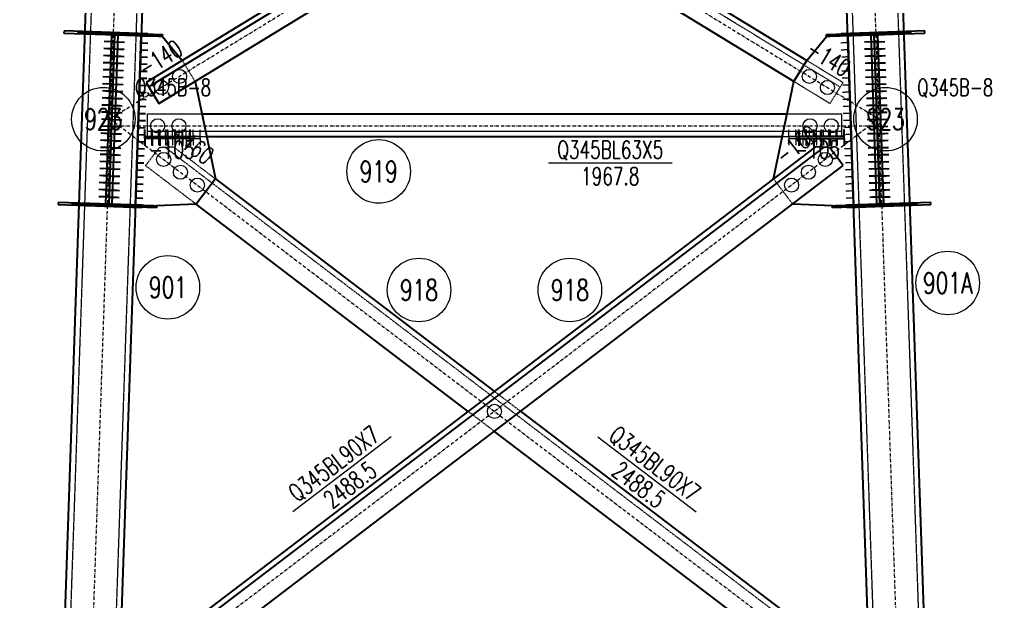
# Model space of a CAD drawing. Extents: x 4047 to 43290, y -150151 to -101862.
# Drawn here: x 39520 to 42273, y -119099 to -117451 of the extents above; entities that cross this region are included whole.
import ezdxf
from ezdxf.enums import TextEntityAlignment as Align

# ---------------------------------------------------------------- set-up
doc = ezdxf.new("R2010")
doc.units = 0
doc.header["$MEASUREMENT"] = 0
doc.linetypes.add('Dash', pattern=[2.75, 2, -0.75])
doc.linetypes.add('DashDot', pattern=[15.6, 9, -3, 0.6, -3])
doc.layers.get('0').update_dxf_attribs({"linetype": 'CONTINUOUS', "lineweight": 25})
doc.styles.get("Standard").update_dxf_attribs({"font": 'simplex.shx', "width": 0.7, "height": 3, "bigfont": 'gbhzfs.shx'})

# ---------------------------------------------------------------- blocks, each defined once
blk = doc.blocks.new('M20X45S')
at = {"color": 3, "linetype": 'Continuous', "lineweight": 13}
blk.add_circle((0, 0), 1, dxfattribs=at)

msp = doc.modelspace()

# ---------------------------------------------------------------- linework, layer by layer
at = {"color": 1, "linetype": 'Dash', "lineweight": 20}
for p, q in [((39777.52612, -115839.78076), (39534.58414, -122923.97116)), ((39906.45034, -115844.20203), (39663.50835, -122928.39243)), ((41824.33842, -115844.20203), (42067.2804, -122928.39243)), ((41953.26263, -115839.78076), (42196.20462, -122923.97116)), ((39947.42611, -116484.88731), (41844.53647, -117642.41725)), ((39864.76665, -117497.35587), (39924.63994, -117499.40914)), ((41806.15485, -117499.40893), (41866.0221, -117497.35587)), ((41866.0221, -117497.35587), (41846.03385, -117498.04134)), ((41866.70688, -117517.32403), (41846.71863, -117518.0095)), ((41867.39166, -117537.29219), (41847.40341, -117537.97765)), ((39980.87687, -117567.10995), (40017.33673, -117626.86511)), ((41749.91189, -117567.10995), (41852.34929, -117629.61257)), ((41868.07644, -117557.26034), (41848.08819, -117557.94581)), ((41868.76122, -117577.2285), (41848.77297, -117577.91397)), ((41869.446, -117597.19666), (41849.45775, -117597.88213)), ((41815.88943, -117689.36773), (41713.45202, -117626.86511)), ((41870.13078, -117617.16482), (41850.14253, -117617.85028)), ((41852.34929, -117629.61257), (41815.88943, -117689.36773)), ((41870.81556, -117637.13297), (41850.82731, -117637.81844)), ((41871.50033, -117657.10113), (41851.51209, -117657.7866)), ((41872.18511, -117677.06929), (41852.19686, -117677.75476)), ((41872.86989, -117697.03745), (41852.88164, -117697.72292)), ((39881.47321, -117719.40987), (39881.47321, -117782.40987)), ((40036.68202, -117719.40987), (39881.47321, -117719.40987)), ((41849.31554, -117719.40987), (41694.10674, -117719.40987)), ((41849.31554, -117782.40987), (41849.31554, -117719.40987)), ((41873.55467, -117717.00561), (41853.56642, -117717.69107)), ((41874.23945, -117736.97376), (41854.2512, -117737.65923)), ((39874.8613, -117782.44418), (39874.8613, -117762.45595)), ((39894.43779, -117782.44418), (39894.43779, -117762.45595)), ((39914.01428, -117782.44418), (39914.01428, -117762.45595)), ((39933.59077, -117782.44418), (39933.59077, -117762.45595)), ((39953.16726, -117782.44418), (39953.16726, -117762.45595)), ((39972.74375, -117782.44418), (39972.74375, -117762.45595)), ((39992.32024, -117782.44418), (39992.32024, -117762.45595)), ((40011.89672, -117782.44418), (40011.89672, -117762.45595)), ((40031.47321, -117782.44418), (40031.47321, -117762.45595)), ((41699.31554, -117782.44418), (41699.31554, -117762.45595)), ((41718.89203, -117782.44418), (41718.89203, -117762.45595)), ((41738.46852, -117782.44418), (41738.46852, -117762.45595)), ((41758.04501, -117782.44418), (41758.04501, -117762.45595)), ((41777.6215, -117782.44418), (41777.6215, -117762.45595)), ((41797.19799, -117782.44418), (41797.19799, -117762.45595)), ((41816.77448, -117782.44418), (41816.77448, -117762.45595)), ((41836.35097, -117782.44418), (41836.35097, -117762.45595)), ((41874.92423, -117756.94192), (41854.93598, -117757.62739)), ((41855.92746, -117782.44418), (41855.92746, -117762.45595)), ((39874.8613, -117782.44418), (39874.8613, -117788.44066)), ((40031.47321, -117782.44418), (39874.8613, -117782.44418)), ((39874.8613, -117788.44066), (39874.8613, -117808.42889)), ((39874.8613, -117788.44066), (40031.47321, -117788.44066)), ((39881.47321, -117767.40987), (41849.31554, -117767.40987)), ((39881.47321, -117782.40987), (40049.85135, -117782.40987)), ((39894.43779, -117788.44066), (39894.43779, -117808.42889)), ((39914.01428, -117788.44066), (39914.01428, -117808.42889)), ((39933.59077, -117788.44066), (39933.59077, -117808.42889)), ((39953.16726, -117788.44066), (39953.16726, -117808.42889)), ((39972.74375, -117788.44066), (39972.74375, -117808.42889)), ((39992.32024, -117788.44066), (39992.32024, -117808.42889)), ((40011.89672, -117788.44066), (40011.89672, -117808.42889)), ((40031.47321, -117788.44066), (40031.47321, -117782.44418)), ((40031.47321, -117788.44066), (40031.47321, -117808.42889)), ((41680.93741, -117782.40987), (41849.31554, -117782.40987)), ((41699.31554, -117782.44418), (41699.31554, -117788.44066)), ((41855.92746, -117782.44418), (41699.31554, -117782.44418)), ((41699.31554, -117788.44066), (41699.31554, -117808.42889)), ((41699.31554, -117788.44066), (41855.92746, -117788.44066)), ((41718.89203, -117788.44066), (41718.89203, -117808.42889)), ((41738.46852, -117788.44066), (41738.46852, -117808.42889)), ((41758.04501, -117788.44066), (41758.04501, -117808.42889)), ((41777.6215, -117788.44066), (41777.6215, -117808.42889)), ((41797.19799, -117788.44066), (41797.19799, -117808.42889)), ((41816.77448, -117788.44066), (41816.77448, -117808.42889)), ((41836.35097, -117788.44066), (41836.35097, -117808.42889)), ((41875.60901, -117776.91008), (41855.62076, -117777.59555)), ((41855.92746, -117788.44066), (41855.92746, -117782.44418)), ((41855.92746, -117788.44066), (41855.92746, -117808.42889)), ((39877.2204, -117865.12285), (39916.5882, -117813.40074)), ((39916.5882, -117813.40074), (39955.6014, -117811.67738)), ((39932.19348, -117812.7114), (41902.81682, -119312.63329)), ((39955.6014, -117811.67738), (40074.9601, -117902.52616)), ((41876.29379, -117796.87824), (41856.30554, -117797.56371)), ((41876.97857, -117816.8464), (41856.99032, -117817.53186)), ((41877.66334, -117836.81455), (41857.67509, -117837.50002)), ((40020.45084, -117974.14138), (39877.2204, -117865.12285)), ((41878.34812, -117856.78271), (41858.35987, -117857.46818)), ((41710.33792, -117974.14138), (41655.82865, -117902.52616)), ((41879.0329, -117876.75087), (41859.04465, -117877.43634)), ((41879.71768, -117896.71903), (41859.72943, -117897.40449)), ((41880.40246, -117916.68718), (41860.41421, -117917.37265)), ((41881.08724, -117936.65534), (41861.09899, -117937.34081)), ((41881.77202, -117956.6235), (41861.78377, -117957.30897)), ((39908.20525, -117978.64493), (39848.33196, -117976.59166)), ((41882.4568, -117976.59166), (41822.58954, -117978.64472)), ((41882.4568, -117976.59166), (41862.46855, -117977.27713)), ((40865.39438, -118504.15797), (40939.69367, -118560.71019)), ((40865.39438, -118617.26242), (40791.09509, -118560.71019))]:
    msp.add_line(p, q, dxfattribs=at)
at = {"color": 2, "linetype": 'DashDot', "lineweight": 15}
for p, q in [((39841.98823, -115841.99139), (39578.13948, -123535.82342)), ((41888.80053, -115841.99139), (42152.64928, -123535.82342)), ((41909.02183, -116431.64477), (39777.15908, -117732.40987)), ((39821.76693, -116431.64477), (41953.62967, -117732.40987)), ((41953.62967, -117732.40987), (39718.82575, -119433.41039)), ((39777.15908, -117732.40987), (42011.96301, -119433.41039)), ((39776.47321, -117752.40987), (41954.31554, -117752.40987))]:
    msp.add_line(p, q, dxfattribs=at)
at = {"color": 7, "linetype": 'Continuous', "lineweight": 30}
for p, q in [((41783.36264, -116484.88731), (39886.25229, -117642.41725)), ((39779.53808, -117514.42472), (39759.54984, -117513.73925)), ((39780.22286, -117494.45656), (39760.23462, -117493.7711)), ((39789.69636, -117514.77308), (39769.83789, -117514.09207)), ((39790.38114, -117494.80493), (39770.52267, -117494.12391)), ((39789.5322, -117514.76745), (39809.52043, -117515.45292)), ((39790.21698, -117494.7993), (39810.20521, -117495.48476)), ((39797.63974, -117515.04549), (39817.49821, -117515.72651)), ((39798.32452, -117495.07733), (39818.18299, -117495.75835)), ((39864.08187, -117517.32403), (39884.07012, -117518.0095)), ((39864.76665, -117497.35587), (39884.7549, -117498.04134)), ((41932.46423, -117495.07733), (41912.60577, -117495.75835)), ((41933.14901, -117515.04549), (41913.29055, -117515.72651)), ((41940.57178, -117494.7993), (41920.58354, -117495.48476)), ((41941.25656, -117514.76745), (41921.26832, -117515.45292)), ((41940.40762, -117494.80493), (41960.26609, -117494.12391)), ((41941.0924, -117514.77308), (41960.95086, -117514.09207)), ((41950.5659, -117494.45656), (41970.55413, -117493.7711)), ((41951.25068, -117514.42472), (41971.23891, -117513.73925)), ((39778.8533, -117534.39288), (39758.86507, -117533.70741)), ((39789.01158, -117534.74124), (39769.15311, -117534.06023)), ((39788.84742, -117534.73561), (39808.83566, -117535.42108)), ((39796.95497, -117535.01365), (39816.81343, -117535.69467)), ((39863.39709, -117537.29219), (39883.38534, -117537.97765)), ((41933.83379, -117535.01365), (41913.97532, -117535.69467)), ((41941.94134, -117534.73561), (41921.9531, -117535.42108)), ((41941.77718, -117534.74124), (41961.63564, -117534.06023)), ((41951.93545, -117534.39288), (41971.92369, -117533.70741)), ((39777.48374, -117574.32919), (39757.49551, -117573.64373)), ((39778.16852, -117554.36104), (39758.18029, -117553.67557)), ((39788.3268, -117554.7094), (39768.46833, -117554.02838)), ((39788.16264, -117554.70377), (39808.15088, -117555.38924)), ((39796.27019, -117554.98181), (39816.12865, -117555.66282)), ((39862.71232, -117557.26034), (39882.70057, -117557.94581)), ((41934.51857, -117554.98181), (41914.6601, -117555.66282)), ((41942.62612, -117554.70377), (41922.63788, -117555.38924)), ((41942.46196, -117554.7094), (41962.32042, -117554.02838)), ((41952.62023, -117554.36104), (41972.60847, -117553.67557)), ((41953.30501, -117574.32919), (41973.29325, -117573.64373)), ((39776.79897, -117594.29735), (39756.81073, -117593.61189)), ((39786.95724, -117594.64572), (39767.09878, -117593.9647)), ((39787.64202, -117574.67756), (39767.78356, -117573.99654)), ((39786.79308, -117594.64009), (39806.78132, -117595.32555)), ((39787.47786, -117574.67193), (39807.4661, -117575.3574)), ((39794.90063, -117594.91812), (39814.7591, -117595.59914)), ((39795.58541, -117574.94997), (39815.44387, -117575.63098)), ((39861.34276, -117597.19666), (39881.33101, -117597.88213)), ((39862.02754, -117577.2285), (39882.01579, -117577.91397)), ((41935.20335, -117574.94997), (41915.34488, -117575.63098)), ((41935.88813, -117594.91812), (41916.02966, -117595.59914)), ((41943.31089, -117574.67193), (41923.32266, -117575.3574)), ((41943.99567, -117594.64009), (41924.00744, -117595.32555)), ((41943.14674, -117574.67756), (41963.0052, -117573.99654)), ((41943.83151, -117594.64572), (41963.68998, -117593.9647)), ((41953.98979, -117594.29735), (41973.97803, -117593.61189)), ((39776.11419, -117614.26551), (39756.12595, -117613.58004)), ((39786.27246, -117614.61387), (39766.414, -117613.93286)), ((39786.1083, -117614.60824), (39806.09654, -117615.29371)), ((39794.21585, -117614.88628), (39814.07432, -117615.5673)), ((39860.65798, -117617.16482), (39880.64623, -117617.85028)), ((41936.57291, -117614.88628), (41916.71444, -117615.5673)), ((41944.68045, -117614.60824), (41924.69222, -117615.29371)), ((41944.51629, -117614.61387), (41964.37476, -117613.93286)), ((41954.67457, -117614.26551), (41974.66281, -117613.58004)), ((39774.74463, -117654.20183), (39754.75639, -117653.51636)), ((39775.42941, -117634.23367), (39755.44117, -117633.5482)), ((39784.90291, -117654.55019), (39765.04444, -117653.86917)), ((39785.58769, -117634.58203), (39765.72922, -117633.90101)), ((39784.73875, -117654.54456), (39804.72698, -117655.23003)), ((39785.42353, -117634.5764), (39805.41176, -117635.26187)), ((39792.84629, -117654.8226), (39812.70476, -117655.50361)), ((39793.53107, -117634.85444), (39813.38954, -117635.53546)), ((39859.9732, -117637.13297), (39879.96145, -117637.81844)), ((41937.25769, -117634.85444), (41917.39922, -117635.53546)), ((41937.94246, -117654.8226), (41918.084, -117655.50361)), ((41945.36523, -117634.5764), (41925.377, -117635.26187)), ((41946.05001, -117654.54456), (41926.06177, -117655.23003)), ((41945.20107, -117634.58203), (41965.05954, -117633.90101)), ((41945.88585, -117654.55019), (41965.74432, -117653.86917)), ((41955.35935, -117634.23367), (41975.34759, -117633.5482)), ((41956.04413, -117654.20183), (41976.03236, -117653.51636)), ((39774.05985, -117674.16998), (39754.07161, -117673.48452)), ((39784.21813, -117674.51835), (39764.35966, -117673.83733)), ((39784.05397, -117674.51272), (39804.0422, -117675.19819)), ((39792.16151, -117674.79075), (39812.01998, -117675.47177)), ((39858.60364, -117677.06929), (39878.59189, -117677.75476)), ((39859.28842, -117657.10113), (39879.27667, -117657.7866)), ((41938.62724, -117674.79075), (41918.76878, -117675.47177)), ((41946.73479, -117674.51272), (41926.74655, -117675.19819)), ((41946.57063, -117674.51835), (41966.4291, -117673.83733)), ((41956.72891, -117674.16998), (41976.71714, -117673.48452)), ((39773.37507, -117694.13814), (39753.38683, -117693.45267)), ((39783.53335, -117694.48651), (39763.67488, -117693.80549)), ((39783.36919, -117694.48088), (39803.35743, -117695.16634)), ((39791.47674, -117694.75891), (39811.3352, -117695.43993)), ((39857.91886, -117697.03745), (39877.90711, -117697.72292)), ((41939.31202, -117694.75891), (41919.45356, -117695.43993)), ((41947.41957, -117694.48088), (41927.43133, -117695.16634)), ((41947.25541, -117694.48651), (41967.11387, -117693.80549)), ((41957.41369, -117694.13814), (41977.40192, -117693.45267)), ((39772.00551, -117734.07446), (39752.01728, -117733.38899)), ((39772.69029, -117714.1063), (39752.70206, -117713.42083)), ((39782.16379, -117734.42282), (39762.30532, -117733.7418)), ((39782.84857, -117714.45466), (39762.9901, -117713.77365)), ((39781.99963, -117734.41719), (39801.98787, -117735.10266)), ((39782.68441, -117714.44903), (39802.67265, -117715.1345)), ((39790.10718, -117734.69523), (39809.96564, -117735.37625)), ((39790.79196, -117714.72707), (39810.65042, -117715.40809)), ((39856.54931, -117736.97376), (39876.53756, -117737.65923)), ((39857.23409, -117717.00561), (39877.22234, -117717.69107)), ((41939.9968, -117714.72707), (41920.13833, -117715.40809)), ((41940.68158, -117734.69523), (41920.82311, -117735.37625)), ((41948.10435, -117714.44903), (41928.11611, -117715.1345)), ((41948.78913, -117734.41719), (41928.80089, -117735.10266)), ((41947.94019, -117714.45466), (41967.79865, -117713.77365)), ((41948.62497, -117734.42282), (41968.48343, -117733.7418)), ((41958.09846, -117714.1063), (41978.0867, -117713.42083)), ((41958.78324, -117734.07446), (41978.77148, -117733.38899)), ((39771.32073, -117754.04262), (39751.3325, -117753.35715)), ((39781.47901, -117754.39098), (39761.62055, -117753.70996)), ((39781.31485, -117754.38535), (39801.30309, -117755.07082)), ((39789.4224, -117754.66339), (39809.28086, -117755.3444)), ((39855.86453, -117756.94192), (39875.85278, -117757.62739)), ((39874.8529, -117782.64451), (39874.85283, -117762.65062)), ((39896.30167, -117782.64443), (39896.3016, -117762.65054)), ((39917.75044, -117782.64436), (39917.75037, -117762.65047)), ((39939.19921, -117782.64428), (39939.19914, -117762.65039)), ((39960.64798, -117782.6442), (39960.64791, -117762.65031)), ((39982.09675, -117782.64412), (39982.09668, -117762.65023)), ((40003.54552, -117782.64404), (40003.54545, -117762.65015)), ((41727.2429, -117782.64404), (41727.24297, -117762.65015)), ((41748.69173, -117782.64412), (41748.6918, -117762.65023)), ((41770.14055, -117782.6442), (41770.14062, -117762.65031)), ((41791.58938, -117782.64428), (41791.58945, -117762.65039)), ((41813.0382, -117782.64436), (41813.03827, -117762.65047)), ((41834.48703, -117782.64443), (41834.4871, -117762.65054)), ((41855.93585, -117782.64451), (41855.93593, -117762.65062)), ((41941.36636, -117754.66339), (41921.50789, -117755.3444)), ((41949.4739, -117754.38535), (41929.48567, -117755.07082)), ((41949.30974, -117754.39098), (41969.16821, -117753.70996)), ((41959.46802, -117754.04262), (41979.45626, -117753.35715)), ((39769.95118, -117793.97893), (39749.96294, -117793.29346)), ((39770.63596, -117774.01077), (39750.64772, -117773.32531)), ((39780.10945, -117794.32729), (39760.25099, -117793.64628)), ((39780.79423, -117774.35914), (39760.93577, -117773.67812)), ((39780.63007, -117774.35351), (39800.61831, -117775.03897)), ((39788.73762, -117774.63154), (39808.59609, -117775.31256)), ((39855.17975, -117776.91008), (39875.168, -117777.59555)), ((39874.85293, -117788.64268), (39874.853, -117808.63657)), ((39896.3017, -117788.6426), (39896.30177, -117808.63649)), ((39917.75047, -117788.64252), (39917.75054, -117808.63641)), ((39939.19924, -117788.64245), (39939.19931, -117808.63634)), ((39960.64801, -117788.64237), (39960.64808, -117808.63626)), ((39982.09678, -117788.64229), (39982.09685, -117808.63618)), ((40003.54555, -117788.64221), (40003.54562, -117808.6361)), ((41727.24288, -117788.64221), (41727.24281, -117808.6361)), ((41748.6917, -117788.64229), (41748.69163, -117808.63618)), ((41770.14053, -117788.64237), (41770.14046, -117808.63626)), ((41791.58935, -117788.64245), (41791.58928, -117808.63634)), ((41813.03818, -117788.64252), (41813.03811, -117808.63641)), ((41834.48701, -117788.6426), (41834.48693, -117808.63649)), ((41855.93583, -117788.64268), (41855.93576, -117808.63657)), ((41942.05114, -117774.63154), (41922.19267, -117775.31256)), ((41950.15868, -117774.35351), (41930.17045, -117775.03897)), ((41949.99452, -117774.35914), (41969.85299, -117773.67812)), ((41950.6793, -117794.32729), (41970.53777, -117793.64628)), ((41960.1528, -117774.01077), (41980.14104, -117773.32531)), ((41960.83758, -117793.97893), (41980.82582, -117793.29346)), ((39769.2664, -117813.94709), (39749.27816, -117813.26162)), ((39779.42468, -117814.29545), (39759.56621, -117813.61444)), ((39779.26052, -117814.28982), (39799.24875, -117814.97529)), ((39779.94529, -117794.32167), (39799.93353, -117795.00713)), ((39787.36806, -117814.56786), (39807.22653, -117815.24888)), ((39788.05284, -117794.5997), (39807.91131, -117795.28072)), ((41798.59527, -117812.7114), (39827.97194, -119312.63329)), ((39853.81019, -117816.8464), (39873.79844, -117817.53186)), ((39854.49497, -117796.87824), (39874.48322, -117797.56371)), ((41942.73592, -117794.5997), (41922.87745, -117795.28072)), ((41943.42069, -117814.56786), (41923.56223, -117815.24888)), ((41950.84346, -117794.32167), (41930.85523, -117795.00713)), ((41951.52824, -117814.28982), (41931.54, -117814.97529)), ((41951.36408, -117814.29545), (41971.22255, -117813.61444)), ((41961.52236, -117813.94709), (41981.5106, -117813.26162)), ((39768.58162, -117833.91525), (39748.59338, -117833.22978)), ((39778.7399, -117834.26361), (39758.88143, -117833.58259)), ((39778.57574, -117834.25798), (39798.56397, -117834.94345)), ((39786.68328, -117834.53602), (39806.54175, -117835.21703)), ((39853.12541, -117836.81455), (39873.11366, -117837.50002)), ((41944.10547, -117834.53602), (41924.24701, -117835.21703)), ((41952.21302, -117834.25798), (41932.22478, -117834.94345)), ((41952.04886, -117834.26361), (41971.90733, -117833.58259)), ((41962.20714, -117833.91525), (41982.19537, -117833.22978)), ((39767.21206, -117873.85156), (39747.22383, -117873.1661)), ((39767.89684, -117853.88341), (39747.9086, -117853.19794)), ((39777.37034, -117874.19993), (39757.51187, -117873.51891)), ((39778.05512, -117854.23177), (39758.19665, -117853.55075)), ((39777.20618, -117874.1943), (39797.19442, -117874.87976)), ((39777.89096, -117854.22614), (39797.87919, -117854.91161)), ((39785.31373, -117874.47233), (39805.17219, -117875.15335)), ((39785.9985, -117854.50418), (39805.85697, -117855.18519)), ((39852.44063, -117856.78271), (39872.42888, -117857.46818)), ((41944.79025, -117854.50418), (41924.93179, -117855.18519)), ((41945.47503, -117874.47233), (41925.61657, -117875.15335)), ((41952.8978, -117854.22614), (41932.90956, -117854.91161)), ((41953.58258, -117874.1943), (41933.59434, -117874.87976)), ((41952.73364, -117854.23177), (41972.59211, -117853.55075)), ((41953.41842, -117874.19993), (41973.27688, -117873.51891)), ((41962.89192, -117853.88341), (41982.88015, -117853.19794)), ((41963.5767, -117873.85156), (41983.56493, -117873.1661)), ((39766.52728, -117893.81972), (39746.53905, -117893.13425)), ((39776.68556, -117894.16808), (39756.82709, -117893.48707)), ((39776.5214, -117894.16245), (39796.50964, -117894.84792)), ((39784.62895, -117894.44049), (39804.48741, -117895.12151)), ((39851.07108, -117896.71903), (39871.05933, -117897.40449)), ((39851.75585, -117876.75087), (39871.7441, -117877.43634)), ((41946.15981, -117894.44049), (41926.30134, -117895.12151)), ((41954.26736, -117894.16245), (41934.27912, -117894.84792)), ((41954.1032, -117894.16808), (41973.96166, -117893.48707)), ((41964.26147, -117893.81972), (41984.24971, -117893.13425)), ((39765.8425, -117913.78788), (39745.85427, -117913.10241)), ((39776.00078, -117914.13624), (39756.14231, -117913.45522)), ((39775.83662, -117914.13061), (39795.82486, -117914.81608)), ((39783.94417, -117914.40865), (39803.80263, -117915.08967)), ((39850.3863, -117916.68718), (39870.37455, -117917.37265)), ((41946.84459, -117914.40865), (41926.98612, -117915.08967)), ((41954.95214, -117914.13061), (41934.9639, -117914.81608)), ((41954.78798, -117914.13624), (41974.64644, -117913.45522)), ((41964.94625, -117913.78788), (41984.93449, -117913.10241)), ((39764.47295, -117953.72419), (39744.48471, -117953.03873)), ((39765.15772, -117933.75604), (39745.16949, -117933.07057)), ((39774.63122, -117954.07256), (39754.77276, -117953.39154)), ((39775.316, -117934.1044), (39755.45754, -117933.42338)), ((39774.46706, -117954.06693), (39794.4553, -117954.7524)), ((39775.15184, -117934.09877), (39795.14008, -117934.78424)), ((39782.57461, -117954.34496), (39802.43308, -117955.02598)), ((39783.25939, -117934.37681), (39803.11786, -117935.05782)), ((39849.01674, -117956.6235), (39869.00499, -117957.30897)), ((39849.70152, -117936.65534), (39869.68977, -117937.34081)), ((41947.52937, -117934.37681), (41927.6709, -117935.05782)), ((41948.21415, -117954.34496), (41928.35568, -117955.02598)), ((41955.63691, -117934.09877), (41935.64868, -117934.78424)), ((41956.32169, -117954.06693), (41936.33346, -117954.7524)), ((41955.47275, -117934.1044), (41975.33122, -117933.42338)), ((41956.15753, -117954.07256), (41976.016, -117953.39154)), ((41965.63103, -117933.75604), (41985.61927, -117933.07057)), ((41966.31581, -117953.72419), (41986.30405, -117953.03873)), ((39763.78817, -117973.69235), (39743.79993, -117973.00689)), ((39773.94644, -117974.04072), (39754.08798, -117973.3597)), ((39773.78228, -117974.03509), (39793.77052, -117974.72055)), ((39781.88983, -117974.31312), (39801.7483, -117974.99414)), ((39848.33196, -117976.59166), (39868.32021, -117977.27713)), ((41948.89893, -117974.31312), (41929.04046, -117974.99414)), ((41957.00647, -117974.03509), (41937.01824, -117974.72055)), ((41956.84231, -117974.04072), (41976.70078, -117973.3597)), ((41967.00059, -117973.69235), (41986.98883, -117973.00689))]:
    msp.add_line(p, q, dxfattribs=at)
at = {"color": 7, "linetype": 'Continuous', "lineweight": 13}
for p, q in [((41018.3681, -117857.40987), (41368.3681, -117857.40987)), ((40572.77183, -118632.63123), (40294.2682, -118844.61171)), ((41158.01692, -118632.63123), (41436.52056, -118844.61171))]:
    msp.add_line(p, q, dxfattribs=at)
at = {"color": 7, "linetype": 'Continuous', "lineweight": 30}
for points in [[(39519.93569, -122913.46294), (39762.1922, -115849.26078)], [(39921.09879, -115854.71025), (39678.84227, -122918.91241)], [(42051.94648, -122918.91241), (41809.68997, -115854.71025)], [(41968.59655, -115849.26078), (42210.85307, -122913.46294)], [(41775.54981, -116472.08263), (39878.43946, -117629.61257)], [(39914.89932, -117689.36773), (41812.00968, -116531.83779)], [(40932.59156, -117068.41849), (41749.91189, -117567.10995)], [(41713.45202, -117626.86511), (40865.39438, -117109.41913)], [(39646.17349, -117483.85601), (39645.96785, -117489.85248)], [(39645.96785, -117489.85248), (39883.08956, -117497.98423)], [(39883.2952, -117491.98775), (39646.17349, -117483.85601)], [(39686.61405, -117491.24639), (39686.81969, -117485.24991)], [(39686.81969, -117485.24991), (39924.84558, -117493.41266)], [(41805.94921, -117493.41245), (42043.8532, -117485.25388)], [(42084.61527, -117483.85601), (41847.49356, -117491.98775)], [(41847.6992, -117497.98423), (42084.82091, -117489.85248)], [(42043.8532, -117485.25388), (42044.05884, -117491.25036)], [(42084.82091, -117489.85248), (42084.61527, -117483.85601)], [(39924.63994, -117499.40914), (39686.61405, -117491.24639)], [(39780.22286, -117494.45656), (39763.78817, -117973.69235)], [(39773.78228, -117974.03509), (39790.21698, -117494.7993)], [(39773.94644, -117974.04072), (39790.38114, -117494.80493)], [(39790.21698, -117494.7993), (39780.22286, -117494.45656)], [(39798.32452, -117495.07733), (39781.88983, -117974.31312)], [(39790.38114, -117494.80493), (39798.32452, -117495.07733)], [(39848.33196, -117976.59166), (39864.76665, -117497.35587)], [(39883.08956, -117497.98423), (39883.2952, -117491.98775)], [(39924.84558, -117493.41266), (39924.63994, -117499.40914)], [(39924.63994, -117499.40914), (39924.7314, -117499.41227)], [(39924.7314, -117499.41227), (39980.87687, -117567.10995)], [(41749.91189, -117567.10995), (41806.05735, -117499.41227)], [(41806.15485, -117499.40893), (41805.94921, -117493.41245)], [(41806.05735, -117499.41227), (41806.15485, -117499.40893)], [(42044.05884, -117491.25036), (41806.15485, -117499.40893)], [(41847.49356, -117491.98775), (41847.6992, -117497.98423)], [(41866.0221, -117497.35587), (41882.4568, -117976.59166)], [(41932.46423, -117495.07733), (41940.40762, -117494.80493)], [(41948.89893, -117974.31312), (41932.46423, -117495.07733)], [(41940.40762, -117494.80493), (41956.84231, -117974.04072)], [(41940.57178, -117494.7993), (41950.5659, -117494.45656)], [(41957.00647, -117974.03509), (41940.57178, -117494.7993)], [(41950.5659, -117494.45656), (41967.00059, -117973.69235)], [(41713.45202, -117626.86511), (41749.91189, -117567.10995)], [(40017.33673, -117626.86511), (40074.9601, -117902.52616)], [(41655.82865, -117902.52616), (41713.45202, -117626.86511)], [(39878.43946, -117629.61257), (39914.89932, -117689.36773)], [(41694.10674, -117719.40987), (40036.68202, -117719.40987)], [(39874.8529, -117782.64451), (40003.54552, -117782.64404)], [(39874.85293, -117788.64268), (39874.8529, -117782.64451)], [(40003.54555, -117788.64221), (39874.85293, -117788.64268)], [(40003.54552, -117782.64404), (40003.54555, -117788.64221)], [(40049.85135, -117782.40987), (41680.93741, -117782.40987)], [(41727.2429, -117782.64404), (41727.24288, -117788.64221)], [(41727.24288, -117788.64221), (41855.93583, -117788.64268)], [(41855.93585, -117782.64451), (41727.2429, -117782.64404)], [(41855.93583, -117788.64268), (41855.93585, -117782.64451)], [(41775.18735, -117811.67738), (39818.88706, -119300.69742)], [(41814.20056, -117813.40074), (41775.18735, -117811.67738)], [(41853.56836, -117865.12285), (41814.20056, -117813.40074)], [(39873.39633, -119372.31264), (41853.56836, -117865.12285)], [(40074.9601, -117902.52616), (40020.45084, -117974.14138)], [(40074.9601, -117902.52616), (40865.39438, -118504.15797)], [(39629.53315, -117969.08827), (39629.32751, -117975.08475)], [(39629.32751, -117975.08475), (39866.44922, -117983.21649)], [(39866.65486, -117977.22002), (39629.53315, -117969.08827)], [(39669.97371, -117976.47865), (39670.17935, -117970.48217)], [(39907.99961, -117984.6414), (39669.97371, -117976.47865)], [(39670.17935, -117970.48217), (39908.20525, -117978.64493)], [(39763.78817, -117973.69235), (39773.78228, -117974.03509)], [(39781.88983, -117974.31312), (39773.94644, -117974.04072)], [(39866.44922, -117983.21649), (39866.65486, -117977.22002)], [(39908.20525, -117978.64493), (39907.99961, -117984.6414)], [(39908.29671, -117978.64806), (39908.20525, -117978.64493)], [(40020.45084, -117974.14138), (39908.29671, -117978.64806)], [(40791.09509, -118560.71019), (40020.45084, -117974.14138)], [(41822.49205, -117978.64806), (41710.33792, -117974.14138)], [(41822.58954, -117978.64472), (41822.49205, -117978.64806)], [(41822.58954, -117978.64472), (42060.49353, -117970.48615)], [(41822.79518, -117984.64119), (41822.58954, -117978.64472)], [(42060.69917, -117976.48262), (41822.79518, -117984.64119)], [(42101.2556, -117969.08827), (41864.13389, -117977.22002)], [(41864.13389, -117977.22002), (41864.33953, -117983.21649)], [(41864.33953, -117983.21649), (42101.46124, -117975.08475)], [(41956.84231, -117974.04072), (41948.89893, -117974.31312)], [(41967.00059, -117973.69235), (41957.00647, -117974.03509)], [(42060.49353, -117970.48615), (42060.69917, -117976.48262)], [(42101.46124, -117975.08475), (42101.2556, -117969.08827)], [(40939.69367, -118560.71019), (41768.67125, -119191.67888)], [(41714.16199, -119263.2941), (40865.39438, -118617.26242)]]:
    msp.add_lwpolyline(points, dxfattribs=at)
at = {"color": 3, "linetype": 'Continuous', "lineweight": 20}
for points in [[(39941.47321, -117797.40987), (39941.47321, -117767.40987)], [(40001.47321, -117797.40987), (40001.47321, -117767.40987)], [(41729.31554, -117797.40987), (41729.31554, -117767.40987)], [(41789.31554, -117797.40987), (41789.31554, -117767.40987)]]:
    msp.add_lwpolyline(points, dxfattribs=at)
at = {"color": 7, "linetype": 'Continuous', "lineweight": 13}
for centre in [(39757.60747, -117733.5807), (41973.18129, -117733.5807), (40537.42066, -117881.40987), (39940.40211, -118209.54027), (42149.17573, -118197.23612), (40651.7472, -118217.12748), (41079.04155, -118217.12748)]:
    msp.add_circle(centre, 90, dxfattribs=at)

# ---------------------------------------------------------------- block references
at = {"color": 3, "linetype": 'Continuous', "lineweight": 13, "xscale": 20, "yscale": 20, "zscale": 20}
for p in [(39973.49745, -117612.61318), (41757.29131, -117612.61318), (39922.27875, -117643.86449), (41808.51001, -117643.86449), (39911.47321, -117752.40987), (39971.47321, -117752.40987), (41759.31554, -117752.40987), (41819.31554, -117752.40987), (39928.34677, -117847.48499), (41802.44199, -117847.48499), (39976.09025, -117883.8245), (41754.69851, -117883.8245), (40023.83373, -117920.16402), (41706.95503, -117920.16402), (40865.39438, -118560.71019)]:
    msp.add_blockref('M20X45S', p, dxfattribs=at)

# ---------------------------------------------------------------- texts
at = {"color": 7, "linetype": 'Continuous', "lineweight": 13, "width": 0.7}
for s, rotation, p in [('-140', 31.38963157, (39918.66255, -117561.14102)), ('-140', 328.61036843, (41812.12621, -117561.14102)), ('-160', 37.27624442, (41720.64617, -117806.06405)), ('-160', 322.72375558, (40010.14259, -117806.06405)), ('Q345BL90X7', 37.27624442, (40410.80782, -118708.7818)), ('Q345BL90X7', 322.72375558, (41319.98094, -118708.7818)), ('2488.5', 37.27624442, (40456.23221, -118768.46115)), ('2488.5', 322.72375558, (41274.55655, -118768.46115))]:
    msp.add_text(s, height=50, rotation=rotation, dxfattribs=at).set_placement(p, align=Align.MIDDLE_CENTER)
for p in [(39847.60747, -117643.5807), (42063.18129, -117643.5807)]:
    msp.add_text('Q345B-8', height=48, dxfattribs=at).set_placement(p, align=Align.MIDDLE_LEFT)
for s, height, p in [('923', 60, (39757.60747, -117733.5807)), ('923', 60, (41973.18129, -117733.5807)), ('-105', 50, (39951.47321, -117819.90987)), ('Q345BL63X5', 50, (41193.3681, -117819.90987)), ('-105', 50, (41779.31554, -117819.90987)), ('919', 60, (40537.42066, -117881.40987)), ('1967.8', 50, (41193.3681, -117894.90987)), ('901', 60, (39940.40211, -118209.54027)), ('901A', 60, (42149.17573, -118197.23612)), ('918', 60, (40651.7472, -118217.12748)), ('918', 60, (41079.04155, -118217.12748))]:
    msp.add_text(s, height=height, dxfattribs=at).set_placement(p, align=Align.MIDDLE_CENTER)

doc.saveas('drawing.dxf')
